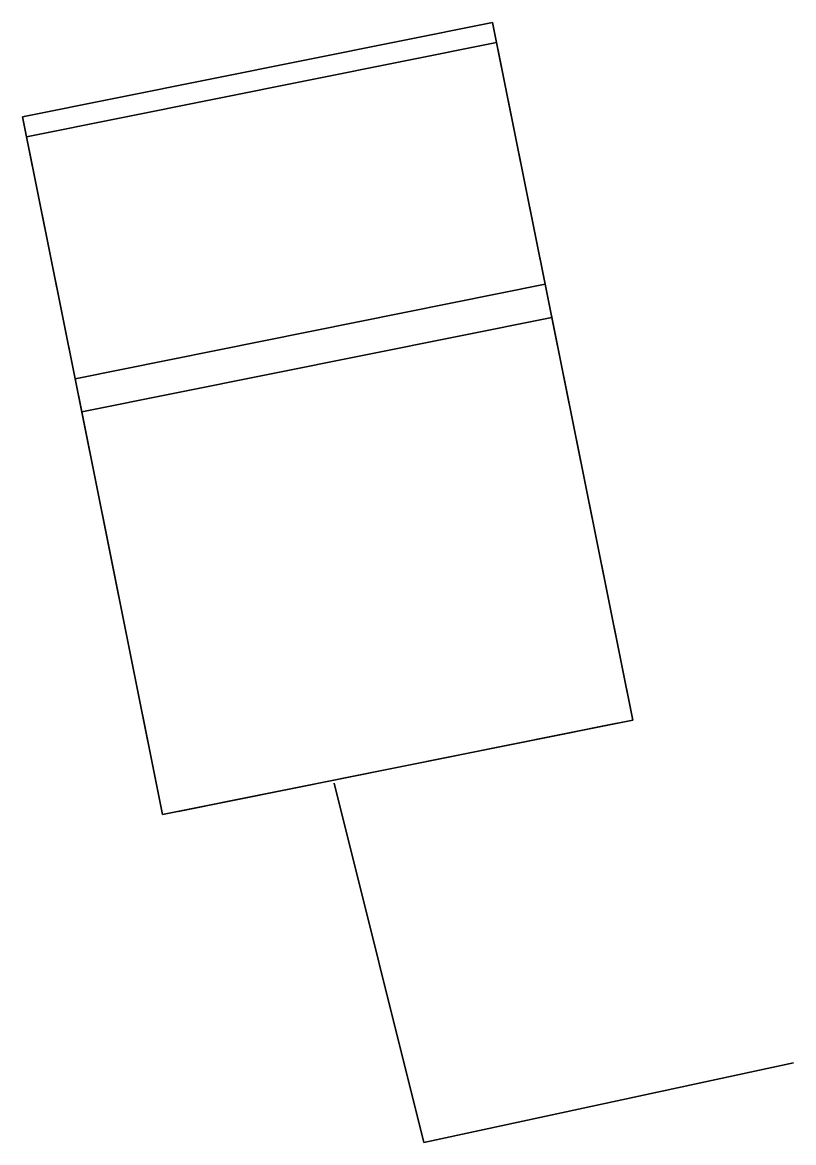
# Model space of a CAD drawing. Header units: metres. Extents: x 99985 to 959848, y 99998 to 1946553.
# Drawn here: x 959793.55 to 959798.38, y 1946546 to 1946553.01 of the extents above; entities outside this region: 3.
import ezdxf

# ---------------------------------------------------------------- set-up
doc = ezdxf.new("R2010")
doc.units = ezdxf.units.M

msp = doc.modelspace()

# ---------------------------------------------------------------- linework, layer by layer
at = {"layer": 'Building Shading', "color": 195}
for points in [[(959796.0625, 1946546, 96.9866), (959796.0625, 1946546, 37.9866), (959795.5, 1946548.25, 37.9866), (959795.5, 1946548.25, 96.9866)], [(959795.5, 1946548.25, 96.9866), (959795.5, 1946548.25, 37.9866), (959796.0625, 1946546, 37.9866), (959796.0625, 1946546, 96.9866)], [(959798.375, 1946546.5, 96.9866), (959798.375, 1946546.5, 37.9866), (959796.0625, 1946546, 37.9866), (959796.0625, 1946546, 96.9866)], [(959796.0625, 1946546, 96.9866), (959796.0625, 1946546, 37.9866), (959798.375, 1946546.5, 37.9866), (959798.375, 1946546.5, 96.9866)], [(959844.3125, 1946518.75, 89.4083), (959844.3125, 1946518.75, 37.4083), (959848.4375, 1946499.625, 37.4083), (959848.4375, 1946499.625, 89.4083)], [(959848.4375, 1946499.625, 89.4083), (959848.4375, 1946499.625, 37.4083), (959844.3125, 1946518.75, 37.4083), (959844.3125, 1946518.75, 89.4083)]]:
    msp.add_3dface(points, dxfattribs=at)
at = {"layer": 'CORE', "color": 43}
for points in [[(959796.4915, 1946553.0099, 62.8317), (959796.4915, 1946553.0099, 59.7235), (959793.5503, 1946552.4189, 59.7235), (959793.5503, 1946552.4189, 62.8317)], [(959796.8208, 1946551.371, 62.8317), (959796.8208, 1946551.371, 59.7235), (959796.4915, 1946553.0099, 59.7235), (959796.4915, 1946553.0099, 62.8317)], [(959793.5503, 1946552.4189, 62.8317), (959793.5503, 1946552.4189, 59.7235), (959793.8796, 1946550.7801, 59.7235), (959793.8796, 1946550.7801, 62.8317)], [(959793.8796, 1946550.7801, 62.8317), (959793.8796, 1946550.7801, 59.7235), (959796.8208, 1946551.371, 59.7235), (959796.8208, 1946551.371, 62.8317)]]:
    msp.add_3dface(points, dxfattribs=at)
at = {"layer": 'CORE', "color": 8}
for points in [[(959793.5754, 1946552.2941, 59.7235), (959793.5503, 1946552.4189, 59.7235), (959796.4915, 1946553.0099, 59.7235), (959796.5166, 1946552.8851, 59.7235)], [(959793.8796, 1946550.7801, 59.7235), (959793.5754, 1946552.2941, 59.7235), (959796.5166, 1946552.8851, 59.7235), (959796.8208, 1946551.371, 59.7235)]]:
    msp.add_3dface(points, dxfattribs=at)
at = {"layer": 'CORE', "color": 15}
for points in [[(959793.5754, 1946552.2941, 62.8317), (959796.5166, 1946552.8851, 62.8317), (959796.4915, 1946553.0099, 62.8317), (959793.5503, 1946552.4189, 62.8317)], [(959793.8796, 1946550.7801, 62.8317), (959796.8208, 1946551.371, 62.8317), (959796.5166, 1946552.8851, 62.8317), (959793.5754, 1946552.2941, 62.8317)]]:
    msp.add_3dface(points, dxfattribs=at)
at = {"layer": 'PERIM', "color": 43}
for points in [[(959796.8208, 1946551.371, 62.8317), (959796.8208, 1946551.371, 59.7235), (959793.8796, 1946550.7801, 59.7235), (959793.8796, 1946550.7801, 62.8317)], [(959797.3687, 1946548.6442, 62.8317), (959797.3687, 1946548.6442, 59.7235), (959796.8208, 1946551.371, 59.7235), (959796.8208, 1946551.371, 62.8317)], [(959793.8796, 1946550.7801, 62.8317), (959793.8796, 1946550.7801, 59.7235), (959794.4274, 1946548.0532, 59.7235), (959794.4274, 1946548.0532, 62.8317)], [(959794.4274, 1946548.0532, 62.8317), (959794.4274, 1946548.0532, 59.7235), (959797.3687, 1946548.6442, 59.7235), (959797.3687, 1946548.6442, 62.8317)]]:
    msp.add_3dface(points, dxfattribs=at)
at = {"layer": 'PERIM', "color": 8}
for points in [[(959793.9213, 1946550.5724, 59.7235), (959793.8796, 1946550.7801, 59.7235), (959796.8208, 1946551.371, 59.7235), (959796.8625, 1946551.1634, 59.7235)], [(959794.4274, 1946548.0532, 59.7235), (959793.9213, 1946550.5724, 59.7235), (959796.8625, 1946551.1634, 59.7235), (959797.3687, 1946548.6442, 59.7235)]]:
    msp.add_3dface(points, dxfattribs=at)
at = {"layer": 'PERIM', "color": 15}
for points in [[(959793.9213, 1946550.5724, 62.8317), (959796.8625, 1946551.1634, 62.8317), (959796.8208, 1946551.371, 62.8317), (959793.8796, 1946550.7801, 62.8317)], [(959794.4274, 1946548.0532, 62.8317), (959797.3687, 1946548.6442, 62.8317), (959796.8625, 1946551.1634, 62.8317), (959793.9213, 1946550.5724, 62.8317)]]:
    msp.add_3dface(points, dxfattribs=at)
at = {"layer": 'PERIM', "color": 143}
msp.add_3dface([(959794.5255, 1946548.0729, 61.9056), (959794.5255, 1946548.0729, 60.5735), (959797.2706, 1946548.6245, 60.5735), (959797.2706, 1946548.6245, 61.9056)], dxfattribs=at)

doc.saveas('drawing.dxf')
